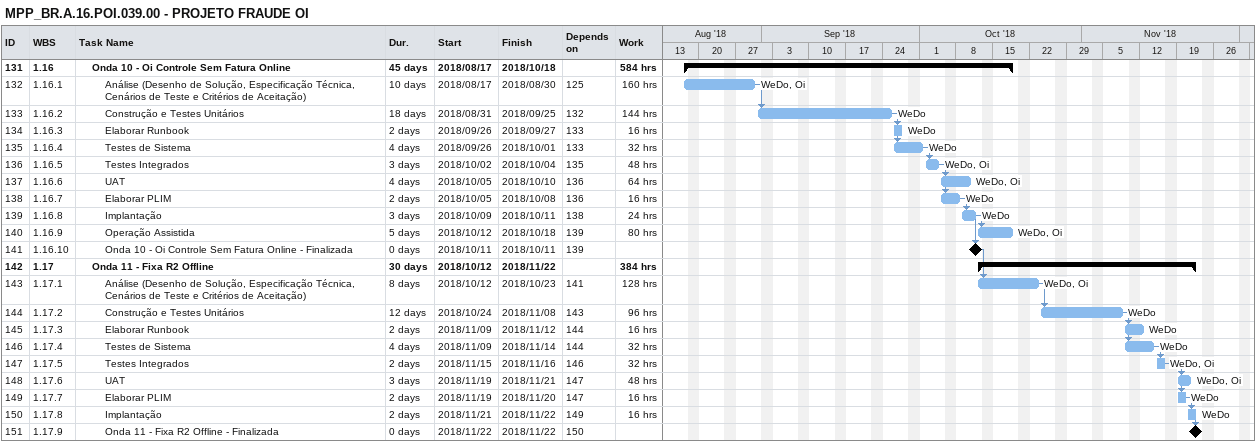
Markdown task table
MPP_BR.A.16.POI.039.00 - PROJETO FRAUDE OI

| ID | WBS | Task | Duration | Start | Finish | Predecessors | Resources | Work (h) |
|---|---|---|---|---|---|---|---|---|
| 131 | 1.16 | **Onda 10 - Oi Controle Sem Fatura Online** | 45d | 2018-08-17 | 2018-10-18 |  |  | 584 |
| 132 | 1.16.1 | Análise (Desenho de Solução, Especificação Técnica, Cenários de Teste e Critérios de Aceitação) | 10d | 2018-08-17 | 2018-08-30 | 125 | WeDo, Oi | 160 |
| 133 | 1.16.2 | Construção e Testes Unitários | 18d | 2018-08-31 | 2018-09-25 | 132 | WeDo | 144 |
| 134 | 1.16.3 | Elaborar Runbook | 2d | 2018-09-26 | 2018-09-27 | 133 | WeDo | 16 |
| 135 | 1.16.4 | Testes de Sistema | 4d | 2018-09-26 | 2018-10-01 | 133 | WeDo | 32 |
| 136 | 1.16.5 | Testes Integrados | 3d | 2018-10-02 | 2018-10-04 | 135 | WeDo, Oi | 48 |
| 137 | 1.16.6 | UAT | 4d | 2018-10-05 | 2018-10-10 | 136 | WeDo, Oi | 64 |
| 138 | 1.16.7 | Elaborar PLIM | 2d | 2018-10-05 | 2018-10-08 | 136 | WeDo | 16 |
| 139 | 1.16.8 | Implantação | 3d | 2018-10-09 | 2018-10-11 | 138 | WeDo | 24 |
| 140 | 1.16.9 | Operação Assistida | 5d | 2018-10-12 | 2018-10-18 | 139 | WeDo, Oi | 80 |
| 141 | 1.16.10 | Onda 10 - Oi Controle Sem Fatura Online - Finalizada | 0d | 2018-10-11 | 2018-10-11 | 139 |  |  |
| 142 | 1.17 | **Onda 11 - Fixa R2 Offline** | 30d | 2018-10-12 | 2018-11-22 |  |  | 384 |
| 143 | 1.17.1 | Análise (Desenho de Solução, Especificação Técnica, Cenários de Teste e Critérios de Aceitação) | 8d | 2018-10-12 | 2018-10-23 | 141 | WeDo, Oi | 128 |
| 144 | 1.17.2 | Construção e Testes Unitários | 12d | 2018-10-24 | 2018-11-08 | 143 | WeDo | 96 |
| 145 | 1.17.3 | Elaborar Runbook | 2d | 2018-11-09 | 2018-11-12 | 144 | WeDo | 16 |
| 146 | 1.17.4 | Testes de Sistema | 4d | 2018-11-09 | 2018-11-14 | 144 | WeDo | 32 |
| 147 | 1.17.5 | Testes Integrados | 2d | 2018-11-15 | 2018-11-16 | 146 | WeDo, Oi | 32 |
| 148 | 1.17.6 | UAT | 3d | 2018-11-19 | 2018-11-21 | 147 | WeDo, Oi | 48 |
| 149 | 1.17.7 | Elaborar PLIM | 2d | 2018-11-19 | 2018-11-20 | 147 | WeDo | 16 |
| 150 | 1.17.8 | Implantação | 2d | 2018-11-21 | 2018-11-22 | 149 | WeDo | 16 |
| 151 | 1.17.9 | Onda 11 - Fixa R2 Offline - Finalizada | 0d | 2018-11-22 | 2018-11-22 | 150 |  |  |
